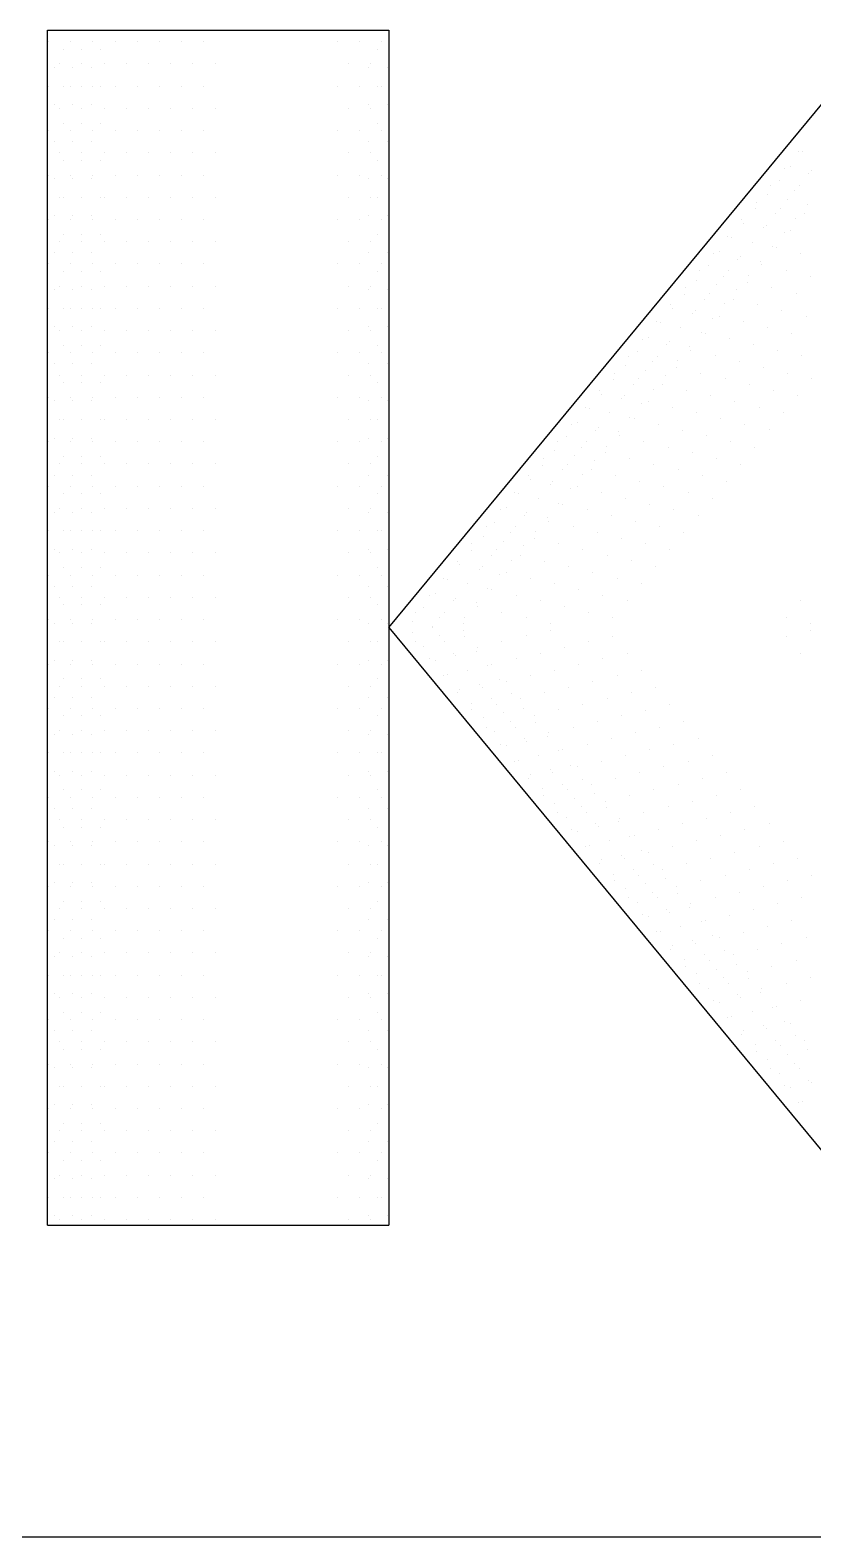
# Model space of a CAD drawing. Header units: inches. Extents: x -2548 to -2391, y 2200 to 2352.
# Drawn here: x -2518.0229 to -2517.9726, y 2306.2598 to 2306.3564 of the extents above; entities that cross this region are included whole.
import ezdxf
from ezdxf.enums import TextEntityAlignment as Align

# ---------------------------------------------------------------- set-up
doc = ezdxf.new("R2010")
doc.units = ezdxf.units.IN
doc.header["$MEASUREMENT"] = 0
doc.layers.add('VPORTS', color=7, linetype='Continuous')
doc.styles.add('ROMANTIC', font='rom_____.pfb')
doc.styles.add('Rs75', font='romans.shx', dxfattribs={"width": 0.75})
doc.styles.add('SUPERFRENCH', font='suf_____.pfb')

# ---------------------------------------------------------------- blocks, each defined once
blk = doc.blocks.new('*X144')
at = {"color": 0}
for p, q in [((296.015625, 67.03125), (296.015625, 67.03125)), ((296.171875, 67.03125), (296.171875, 67.03125)), ((296.328125, 67.03125), (296.328125, 67.03125)), ((298.671875, 67.03125), (298.671875, 67.03125)), ((298.828125, 67.03125), (298.828125, 67.03125)), ((296.09375, 66.875), (296.09375, 66.875)), ((296.25, 66.875), (296.25, 66.875)), ((296.40625, 66.875), (296.40625, 66.875)), ((298.75, 66.875), (298.75, 66.875)), ((296.015625, 66.71875), (296.015625, 66.71875)), ((296.171875, 66.71875), (296.171875, 66.71875)), ((296.328125, 66.71875), (296.328125, 66.71875)), ((298.671875, 66.71875), (298.671875, 66.71875)), ((298.828125, 66.71875), (298.828125, 66.71875)), ((296.09375, 66.5625), (296.09375, 66.5625)), ((296.25, 66.5625), (296.25, 66.5625)), ((296.40625, 66.5625), (296.40625, 66.5625)), ((298.75, 66.5625), (298.75, 66.5625)), ((296.015625, 66.40625), (296.015625, 66.40625)), ((296.171875, 66.40625), (296.171875, 66.40625)), ((296.328125, 66.40625), (296.328125, 66.40625)), ((298.671875, 66.40625), (298.671875, 66.40625)), ((298.828125, 66.40625), (298.828125, 66.40625)), ((296.09375, 66.25), (296.09375, 66.25)), ((296.25, 66.25), (296.25, 66.25)), ((296.40625, 66.25), (296.40625, 66.25)), ((298.75, 66.25), (298.75, 66.25)), ((296.015625, 66.09375), (296.015625, 66.09375)), ((296.171875, 66.09375), (296.171875, 66.09375)), ((296.328125, 66.09375), (296.328125, 66.09375)), ((298.671875, 66.09375), (298.671875, 66.09375)), ((298.828125, 66.09375), (298.828125, 66.09375)), ((296.09375, 65.9375), (296.09375, 65.9375)), ((296.25, 65.9375), (296.25, 65.9375)), ((296.40625, 65.9375), (296.40625, 65.9375)), ((298.75, 65.9375), (298.75, 65.9375)), ((296.015625, 65.78125), (296.015625, 65.78125)), ((296.171875, 65.78125), (296.171875, 65.78125)), ((296.328125, 65.78125), (296.328125, 65.78125)), ((298.671875, 65.78125), (298.671875, 65.78125)), ((298.828125, 65.78125), (298.828125, 65.78125)), ((296.09375, 65.625), (296.09375, 65.625)), ((296.25, 65.625), (296.25, 65.625)), ((296.40625, 65.625), (296.40625, 65.625)), ((298.75, 65.625), (298.75, 65.625)), ((296.015625, 65.46875), (296.015625, 65.46875)), ((296.171875, 65.46875), (296.171875, 65.46875)), ((296.328125, 65.46875), (296.328125, 65.46875)), ((298.671875, 65.46875), (298.671875, 65.46875)), ((298.828125, 65.46875), (298.828125, 65.46875)), ((296.09375, 65.3125), (296.09375, 65.3125)), ((296.25, 65.3125), (296.25, 65.3125)), ((296.40625, 65.3125), (296.40625, 65.3125)), ((298.75, 65.3125), (298.75, 65.3125)), ((296.015625, 65.15625), (296.015625, 65.15625)), ((296.171875, 65.15625), (296.171875, 65.15625)), ((296.328125, 65.15625), (296.328125, 65.15625)), ((298.671875, 65.15625), (298.671875, 65.15625)), ((298.828125, 65.15625), (298.828125, 65.15625)), ((296.09375, 65), (296.09375, 65)), ((296.25, 65), (296.25, 65)), ((296.40625, 65), (296.40625, 65)), ((298.75, 65), (298.75, 65)), ((296.015625, 64.84375), (296.015625, 64.84375)), ((296.171875, 64.84375), (296.171875, 64.84375)), ((296.328125, 64.84375), (296.328125, 64.84375)), ((298.671875, 64.84375), (298.671875, 64.84375)), ((298.828125, 64.84375), (298.828125, 64.84375)), ((296.09375, 64.6875), (296.09375, 64.6875)), ((296.25, 64.6875), (296.25, 64.6875)), ((296.40625, 64.6875), (296.40625, 64.6875)), ((298.75, 64.6875), (298.75, 64.6875)), ((296.015625, 64.53125), (296.015625, 64.53125)), ((296.171875, 64.53125), (296.171875, 64.53125)), ((296.328125, 64.53125), (296.328125, 64.53125)), ((298.671875, 64.53125), (298.671875, 64.53125)), ((298.828125, 64.53125), (298.828125, 64.53125)), ((296.09375, 64.375), (296.09375, 64.375)), ((296.25, 64.375), (296.25, 64.375)), ((296.40625, 64.375), (296.40625, 64.375)), ((298.75, 64.375), (298.75, 64.375)), ((296.015625, 64.21875), (296.015625, 64.21875)), ((296.171875, 64.21875), (296.171875, 64.21875)), ((296.328125, 64.21875), (296.328125, 64.21875)), ((298.671875, 64.21875), (298.671875, 64.21875)), ((298.828125, 64.21875), (298.828125, 64.21875)), ((296.09375, 64.0625), (296.09375, 64.0625)), ((296.25, 64.0625), (296.25, 64.0625)), ((296.40625, 64.0625), (296.40625, 64.0625)), ((298.75, 64.0625), (298.75, 64.0625)), ((296.015625, 63.90625), (296.015625, 63.90625)), ((296.171875, 63.90625), (296.171875, 63.90625)), ((296.328125, 63.90625), (296.328125, 63.90625)), ((298.671875, 63.90625), (298.671875, 63.90625)), ((298.828125, 63.90625), (298.828125, 63.90625)), ((296.09375, 63.75), (296.09375, 63.75)), ((296.25, 63.75), (296.25, 63.75)), ((296.40625, 63.75), (296.40625, 63.75)), ((298.75, 63.75), (298.75, 63.75)), ((296.015625, 63.59375), (296.015625, 63.59375)), ((296.171875, 63.59375), (296.171875, 63.59375)), ((296.328125, 63.59375), (296.328125, 63.59375)), ((298.671875, 63.59375), (298.671875, 63.59375)), ((298.828125, 63.59375), (298.828125, 63.59375)), ((296.09375, 63.4375), (296.09375, 63.4375)), ((296.25, 63.4375), (296.25, 63.4375)), ((296.40625, 63.4375), (296.40625, 63.4375)), ((298.75, 63.4375), (298.75, 63.4375)), ((296.015625, 63.28125), (296.015625, 63.28125)), ((296.171875, 63.28125), (296.171875, 63.28125)), ((296.328125, 63.28125), (296.328125, 63.28125)), ((298.671875, 63.28125), (298.671875, 63.28125)), ((298.828125, 63.28125), (298.828125, 63.28125)), ((296.09375, 63.125), (296.09375, 63.125)), ((296.25, 63.125), (296.25, 63.125)), ((296.40625, 63.125), (296.40625, 63.125)), ((298.75, 63.125), (298.75, 63.125)), ((296.015625, 62.96875), (296.015625, 62.96875)), ((296.171875, 62.96875), (296.171875, 62.96875)), ((296.328125, 62.96875), (296.328125, 62.96875)), ((298.671875, 62.96875), (298.671875, 62.96875)), ((298.828125, 62.96875), (298.828125, 62.96875)), ((296.09375, 62.8125), (296.09375, 62.8125)), ((296.25, 62.8125), (296.25, 62.8125)), ((296.40625, 62.8125), (296.40625, 62.8125)), ((298.75, 62.8125), (298.75, 62.8125)), ((296.015625, 62.65625), (296.015625, 62.65625)), ((296.171875, 62.65625), (296.171875, 62.65625)), ((296.328125, 62.65625), (296.328125, 62.65625)), ((298.671875, 62.65625), (298.671875, 62.65625)), ((298.828125, 62.65625), (298.828125, 62.65625)), ((296.09375, 62.5), (296.09375, 62.5)), ((296.25, 62.5), (296.25, 62.5)), ((296.40625, 62.5), (296.40625, 62.5)), ((298.75, 62.5), (298.75, 62.5)), ((296.015625, 62.34375), (296.015625, 62.34375)), ((296.171875, 62.34375), (296.171875, 62.34375)), ((296.328125, 62.34375), (296.328125, 62.34375)), ((298.671875, 62.34375), (298.671875, 62.34375)), ((298.828125, 62.34375), (298.828125, 62.34375)), ((296.09375, 62.1875), (296.09375, 62.1875)), ((296.25, 62.1875), (296.25, 62.1875)), ((296.40625, 62.1875), (296.40625, 62.1875)), ((298.75, 62.1875), (298.75, 62.1875)), ((296.015625, 62.03125), (296.015625, 62.03125)), ((296.171875, 62.03125), (296.171875, 62.03125)), ((296.328125, 62.03125), (296.328125, 62.03125)), ((298.671875, 62.03125), (298.671875, 62.03125)), ((298.828125, 62.03125), (298.828125, 62.03125)), ((296.09375, 61.875), (296.09375, 61.875)), ((296.25, 61.875), (296.25, 61.875)), ((296.40625, 61.875), (296.40625, 61.875)), ((298.75, 61.875), (298.75, 61.875)), ((296.015625, 61.71875), (296.015625, 61.71875)), ((296.171875, 61.71875), (296.171875, 61.71875)), ((296.328125, 61.71875), (296.328125, 61.71875)), ((298.671875, 61.71875), (298.671875, 61.71875)), ((298.828125, 61.71875), (298.828125, 61.71875)), ((296.09375, 61.5625), (296.09375, 61.5625)), ((296.25, 61.5625), (296.25, 61.5625)), ((296.40625, 61.5625), (296.40625, 61.5625)), ((298.75, 61.5625), (298.75, 61.5625)), ((296.015625, 61.40625), (296.015625, 61.40625)), ((296.171875, 61.40625), (296.171875, 61.40625)), ((296.328125, 61.40625), (296.328125, 61.40625)), ((298.671875, 61.40625), (298.671875, 61.40625)), ((298.828125, 61.40625), (298.828125, 61.40625)), ((296.09375, 61.25), (296.09375, 61.25)), ((296.25, 61.25), (296.25, 61.25)), ((296.40625, 61.25), (296.40625, 61.25)), ((298.75, 61.25), (298.75, 61.25)), ((296.015625, 61.09375), (296.015625, 61.09375)), ((296.171875, 61.09375), (296.171875, 61.09375)), ((296.328125, 61.09375), (296.328125, 61.09375)), ((298.671875, 61.09375), (298.671875, 61.09375)), ((298.828125, 61.09375), (298.828125, 61.09375)), ((296.09375, 60.9375), (296.09375, 60.9375)), ((296.25, 60.9375), (296.25, 60.9375)), ((296.40625, 60.9375), (296.40625, 60.9375)), ((298.75, 60.9375), (298.75, 60.9375)), ((296.015625, 60.78125), (296.015625, 60.78125)), ((296.171875, 60.78125), (296.171875, 60.78125)), ((296.328125, 60.78125), (296.328125, 60.78125)), ((298.671875, 60.78125), (298.671875, 60.78125)), ((298.828125, 60.78125), (298.828125, 60.78125)), ((296.09375, 60.625), (296.09375, 60.625)), ((296.25, 60.625), (296.25, 60.625)), ((296.40625, 60.625), (296.40625, 60.625)), ((298.75, 60.625), (298.75, 60.625)), ((296.015625, 60.46875), (296.015625, 60.46875)), ((296.171875, 60.46875), (296.171875, 60.46875)), ((296.328125, 60.46875), (296.328125, 60.46875)), ((298.671875, 60.46875), (298.671875, 60.46875)), ((298.828125, 60.46875), (298.828125, 60.46875)), ((296.09375, 60.3125), (296.09375, 60.3125)), ((296.25, 60.3125), (296.25, 60.3125)), ((296.40625, 60.3125), (296.40625, 60.3125)), ((298.75, 60.3125), (298.75, 60.3125)), ((296.015625, 60.15625), (296.015625, 60.15625)), ((296.171875, 60.15625), (296.171875, 60.15625)), ((296.328125, 60.15625), (296.328125, 60.15625)), ((298.671875, 60.15625), (298.671875, 60.15625)), ((298.828125, 60.15625), (298.828125, 60.15625)), ((296.09375, 60), (296.09375, 60)), ((296.25, 60), (296.25, 60)), ((296.40625, 60), (296.40625, 60)), ((298.75, 60), (298.75, 60)), ((296.015625, 59.84375), (296.015625, 59.84375)), ((296.171875, 59.84375), (296.171875, 59.84375)), ((296.328125, 59.84375), (296.328125, 59.84375)), ((298.671875, 59.84375), (298.671875, 59.84375)), ((298.828125, 59.84375), (298.828125, 59.84375)), ((296.09375, 59.6875), (296.09375, 59.6875)), ((296.25, 59.6875), (296.25, 59.6875)), ((296.40625, 59.6875), (296.40625, 59.6875)), ((298.75, 59.6875), (298.75, 59.6875)), ((296.015625, 59.53125), (296.015625, 59.53125)), ((296.171875, 59.53125), (296.171875, 59.53125)), ((296.328125, 59.53125), (296.328125, 59.53125)), ((298.671875, 59.53125), (298.671875, 59.53125)), ((298.828125, 59.53125), (298.828125, 59.53125)), ((296.09375, 59.375), (296.09375, 59.375)), ((296.25, 59.375), (296.25, 59.375)), ((296.40625, 59.375), (296.40625, 59.375)), ((298.75, 59.375), (298.75, 59.375)), ((296.015625, 59.21875), (296.015625, 59.21875)), ((296.171875, 59.21875), (296.171875, 59.21875)), ((296.328125, 59.21875), (296.328125, 59.21875)), ((298.671875, 59.21875), (298.671875, 59.21875)), ((298.828125, 59.21875), (298.828125, 59.21875)), ((296.09375, 59.0625), (296.09375, 59.0625)), ((296.25, 59.0625), (296.25, 59.0625)), ((296.40625, 59.0625), (296.40625, 59.0625)), ((298.75, 59.0625), (298.75, 59.0625)), ((296.015625, 58.90625), (296.015625, 58.90625)), ((296.171875, 58.90625), (296.171875, 58.90625)), ((296.328125, 58.90625), (296.328125, 58.90625)), ((298.671875, 58.90625), (298.671875, 58.90625)), ((298.828125, 58.90625), (298.828125, 58.90625)), ((296.09375, 58.75), (296.09375, 58.75)), ((296.25, 58.75), (296.25, 58.75)), ((296.40625, 58.75), (296.40625, 58.75)), ((298.75, 58.75), (298.75, 58.75)), ((296.015625, 58.59375), (296.015625, 58.59375)), ((296.171875, 58.59375), (296.171875, 58.59375)), ((296.328125, 58.59375), (296.328125, 58.59375)), ((298.671875, 58.59375), (298.671875, 58.59375)), ((298.828125, 58.59375), (298.828125, 58.59375)), ((296.09375, 58.4375), (296.09375, 58.4375)), ((296.25, 58.4375), (296.25, 58.4375)), ((296.40625, 58.4375), (296.40625, 58.4375)), ((298.75, 58.4375), (298.75, 58.4375)), ((296.015625, 58.28125), (296.015625, 58.28125)), ((296.171875, 58.28125), (296.171875, 58.28125)), ((296.328125, 58.28125), (296.328125, 58.28125)), ((298.671875, 58.28125), (298.671875, 58.28125)), ((298.828125, 58.28125), (298.828125, 58.28125)), ((296.09375, 58.125), (296.09375, 58.125)), ((296.25, 58.125), (296.25, 58.125)), ((296.40625, 58.125), (296.40625, 58.125)), ((298.75, 58.125), (298.75, 58.125)), ((296.015625, 57.96875), (296.015625, 57.96875)), ((296.171875, 57.96875), (296.171875, 57.96875)), ((296.328125, 57.96875), (296.328125, 57.96875)), ((298.671875, 57.96875), (298.671875, 57.96875)), ((298.828125, 57.96875), (298.828125, 57.96875)), ((296.09375, 57.8125), (296.09375, 57.8125)), ((296.25, 57.8125), (296.25, 57.8125)), ((296.40625, 57.8125), (296.40625, 57.8125)), ((298.75, 57.8125), (298.75, 57.8125)), ((296.015625, 57.65625), (296.015625, 57.65625)), ((296.171875, 57.65625), (296.171875, 57.65625)), ((296.328125, 57.65625), (296.328125, 57.65625)), ((298.671875, 57.65625), (298.671875, 57.65625)), ((298.828125, 57.65625), (298.828125, 57.65625)), ((296.09375, 57.5), (296.09375, 57.5)), ((296.25, 57.5), (296.25, 57.5)), ((296.40625, 57.5), (296.40625, 57.5)), ((298.75, 57.5), (298.75, 57.5)), ((296.015625, 57.34375), (296.015625, 57.34375)), ((296.171875, 57.34375), (296.171875, 57.34375)), ((296.328125, 57.34375), (296.328125, 57.34375)), ((298.671875, 57.34375), (298.671875, 57.34375)), ((298.828125, 57.34375), (298.828125, 57.34375)), ((296.09375, 57.1875), (296.09375, 57.1875)), ((296.25, 57.1875), (296.25, 57.1875)), ((296.40625, 57.1875), (296.40625, 57.1875)), ((298.75, 57.1875), (298.75, 57.1875)), ((296.015625, 57.03125), (296.015625, 57.03125)), ((296.171875, 57.03125), (296.171875, 57.03125)), ((296.328125, 57.03125), (296.328125, 57.03125)), ((298.671875, 57.03125), (298.671875, 57.03125)), ((298.828125, 57.03125), (298.828125, 57.03125))]:
    blk.add_line(p, q, dxfattribs=at)
blk = doc.blocks.new('*X143')
at = {"color": 0}
for p, q in [((295.96875, 66.9375), (295.96875, 66.9375)), ((296.15625, 66.9375), (296.15625, 66.9375)), ((296.34375, 66.9375), (296.34375, 66.9375)), ((296.53125, 66.9375), (296.53125, 66.9375)), ((296.71875, 66.9375), (296.71875, 66.9375)), ((296.90625, 66.9375), (296.90625, 66.9375)), ((297.09375, 66.9375), (297.09375, 66.9375)), ((297.28125, 66.9375), (297.28125, 66.9375)), ((298.40625, 66.9375), (298.40625, 66.9375)), ((298.59375, 66.9375), (298.59375, 66.9375)), ((298.78125, 66.9375), (298.78125, 66.9375)), ((296.0625, 66.75), (296.0625, 66.75)), ((296.25, 66.75), (296.25, 66.75)), ((296.4375, 66.75), (296.4375, 66.75)), ((296.625, 66.75), (296.625, 66.75)), ((296.8125, 66.75), (296.8125, 66.75)), ((297, 66.75), (297, 66.75)), ((297.1875, 66.75), (297.1875, 66.75)), ((297.375, 66.75), (297.375, 66.75)), ((298.5, 66.75), (298.5, 66.75)), ((298.6875, 66.75), (298.6875, 66.75)), ((295.96875, 66.5625), (295.96875, 66.5625)), ((296.15625, 66.5625), (296.15625, 66.5625)), ((296.34375, 66.5625), (296.34375, 66.5625)), ((296.53125, 66.5625), (296.53125, 66.5625)), ((296.71875, 66.5625), (296.71875, 66.5625)), ((296.90625, 66.5625), (296.90625, 66.5625)), ((297.09375, 66.5625), (297.09375, 66.5625)), ((297.28125, 66.5625), (297.28125, 66.5625)), ((298.40625, 66.5625), (298.40625, 66.5625)), ((298.59375, 66.5625), (298.59375, 66.5625)), ((298.78125, 66.5625), (298.78125, 66.5625)), ((296.0625, 66.375), (296.0625, 66.375)), ((296.25, 66.375), (296.25, 66.375)), ((296.4375, 66.375), (296.4375, 66.375)), ((296.625, 66.375), (296.625, 66.375)), ((296.8125, 66.375), (296.8125, 66.375)), ((297, 66.375), (297, 66.375)), ((297.1875, 66.375), (297.1875, 66.375)), ((297.375, 66.375), (297.375, 66.375)), ((298.5, 66.375), (298.5, 66.375)), ((298.6875, 66.375), (298.6875, 66.375)), ((295.96875, 66.1875), (295.96875, 66.1875)), ((296.15625, 66.1875), (296.15625, 66.1875)), ((296.34375, 66.1875), (296.34375, 66.1875)), ((296.53125, 66.1875), (296.53125, 66.1875)), ((296.71875, 66.1875), (296.71875, 66.1875)), ((296.90625, 66.1875), (296.90625, 66.1875)), ((297.09375, 66.1875), (297.09375, 66.1875)), ((297.28125, 66.1875), (297.28125, 66.1875)), ((298.40625, 66.1875), (298.40625, 66.1875)), ((298.59375, 66.1875), (298.59375, 66.1875)), ((298.78125, 66.1875), (298.78125, 66.1875)), ((296.0625, 66), (296.0625, 66)), ((296.25, 66), (296.25, 66)), ((296.4375, 66), (296.4375, 66)), ((296.625, 66), (296.625, 66)), ((296.8125, 66), (296.8125, 66)), ((297, 66), (297, 66)), ((297.1875, 66), (297.1875, 66)), ((297.375, 66), (297.375, 66)), ((298.5, 66), (298.5, 66)), ((298.6875, 66), (298.6875, 66)), ((295.96875, 65.8125), (295.96875, 65.8125)), ((296.15625, 65.8125), (296.15625, 65.8125)), ((296.34375, 65.8125), (296.34375, 65.8125)), ((296.53125, 65.8125), (296.53125, 65.8125)), ((296.71875, 65.8125), (296.71875, 65.8125)), ((296.90625, 65.8125), (296.90625, 65.8125)), ((297.09375, 65.8125), (297.09375, 65.8125)), ((297.28125, 65.8125), (297.28125, 65.8125)), ((298.40625, 65.8125), (298.40625, 65.8125)), ((298.59375, 65.8125), (298.59375, 65.8125)), ((298.78125, 65.8125), (298.78125, 65.8125)), ((296.0625, 65.625), (296.0625, 65.625)), ((296.25, 65.625), (296.25, 65.625)), ((296.4375, 65.625), (296.4375, 65.625)), ((296.625, 65.625), (296.625, 65.625)), ((296.8125, 65.625), (296.8125, 65.625)), ((297, 65.625), (297, 65.625)), ((297.1875, 65.625), (297.1875, 65.625)), ((297.375, 65.625), (297.375, 65.625)), ((298.5, 65.625), (298.5, 65.625)), ((298.6875, 65.625), (298.6875, 65.625)), ((295.96875, 65.4375), (295.96875, 65.4375)), ((296.15625, 65.4375), (296.15625, 65.4375)), ((296.34375, 65.4375), (296.34375, 65.4375)), ((296.53125, 65.4375), (296.53125, 65.4375)), ((296.71875, 65.4375), (296.71875, 65.4375)), ((296.90625, 65.4375), (296.90625, 65.4375)), ((297.09375, 65.4375), (297.09375, 65.4375)), ((297.28125, 65.4375), (297.28125, 65.4375)), ((298.40625, 65.4375), (298.40625, 65.4375)), ((298.59375, 65.4375), (298.59375, 65.4375)), ((298.78125, 65.4375), (298.78125, 65.4375)), ((296.0625, 65.25), (296.0625, 65.25)), ((296.25, 65.25), (296.25, 65.25)), ((296.4375, 65.25), (296.4375, 65.25)), ((296.625, 65.25), (296.625, 65.25)), ((296.8125, 65.25), (296.8125, 65.25)), ((297, 65.25), (297, 65.25)), ((297.1875, 65.25), (297.1875, 65.25)), ((297.375, 65.25), (297.375, 65.25)), ((298.5, 65.25), (298.5, 65.25)), ((298.6875, 65.25), (298.6875, 65.25)), ((295.96875, 65.0625), (295.96875, 65.0625)), ((296.15625, 65.0625), (296.15625, 65.0625)), ((296.34375, 65.0625), (296.34375, 65.0625)), ((296.53125, 65.0625), (296.53125, 65.0625)), ((296.71875, 65.0625), (296.71875, 65.0625)), ((296.90625, 65.0625), (296.90625, 65.0625)), ((297.09375, 65.0625), (297.09375, 65.0625)), ((297.28125, 65.0625), (297.28125, 65.0625)), ((298.40625, 65.0625), (298.40625, 65.0625)), ((298.59375, 65.0625), (298.59375, 65.0625)), ((298.78125, 65.0625), (298.78125, 65.0625)), ((296.0625, 64.875), (296.0625, 64.875)), ((296.25, 64.875), (296.25, 64.875)), ((296.4375, 64.875), (296.4375, 64.875)), ((296.625, 64.875), (296.625, 64.875)), ((296.8125, 64.875), (296.8125, 64.875)), ((297, 64.875), (297, 64.875)), ((297.1875, 64.875), (297.1875, 64.875)), ((297.375, 64.875), (297.375, 64.875)), ((298.5, 64.875), (298.5, 64.875)), ((298.6875, 64.875), (298.6875, 64.875)), ((295.96875, 64.6875), (295.96875, 64.6875)), ((296.15625, 64.6875), (296.15625, 64.6875)), ((296.34375, 64.6875), (296.34375, 64.6875)), ((296.53125, 64.6875), (296.53125, 64.6875)), ((296.71875, 64.6875), (296.71875, 64.6875)), ((296.90625, 64.6875), (296.90625, 64.6875)), ((297.09375, 64.6875), (297.09375, 64.6875)), ((297.28125, 64.6875), (297.28125, 64.6875)), ((298.40625, 64.6875), (298.40625, 64.6875)), ((298.59375, 64.6875), (298.59375, 64.6875)), ((298.78125, 64.6875), (298.78125, 64.6875)), ((296.0625, 64.5), (296.0625, 64.5)), ((296.25, 64.5), (296.25, 64.5)), ((296.4375, 64.5), (296.4375, 64.5)), ((296.625, 64.5), (296.625, 64.5)), ((296.8125, 64.5), (296.8125, 64.5)), ((297, 64.5), (297, 64.5)), ((297.1875, 64.5), (297.1875, 64.5)), ((297.375, 64.5), (297.375, 64.5)), ((298.5, 64.5), (298.5, 64.5)), ((298.6875, 64.5), (298.6875, 64.5)), ((295.96875, 64.3125), (295.96875, 64.3125)), ((296.15625, 64.3125), (296.15625, 64.3125)), ((296.34375, 64.3125), (296.34375, 64.3125)), ((296.53125, 64.3125), (296.53125, 64.3125)), ((296.71875, 64.3125), (296.71875, 64.3125)), ((296.90625, 64.3125), (296.90625, 64.3125)), ((297.09375, 64.3125), (297.09375, 64.3125)), ((297.28125, 64.3125), (297.28125, 64.3125)), ((298.40625, 64.3125), (298.40625, 64.3125)), ((298.59375, 64.3125), (298.59375, 64.3125)), ((298.78125, 64.3125), (298.78125, 64.3125)), ((296.0625, 64.125), (296.0625, 64.125)), ((296.25, 64.125), (296.25, 64.125)), ((296.4375, 64.125), (296.4375, 64.125)), ((296.625, 64.125), (296.625, 64.125)), ((296.8125, 64.125), (296.8125, 64.125)), ((297, 64.125), (297, 64.125)), ((297.1875, 64.125), (297.1875, 64.125)), ((297.375, 64.125), (297.375, 64.125)), ((298.5, 64.125), (298.5, 64.125)), ((298.6875, 64.125), (298.6875, 64.125)), ((295.96875, 63.9375), (295.96875, 63.9375)), ((296.15625, 63.9375), (296.15625, 63.9375)), ((296.34375, 63.9375), (296.34375, 63.9375)), ((296.53125, 63.9375), (296.53125, 63.9375)), ((296.71875, 63.9375), (296.71875, 63.9375)), ((296.90625, 63.9375), (296.90625, 63.9375)), ((297.09375, 63.9375), (297.09375, 63.9375)), ((297.28125, 63.9375), (297.28125, 63.9375)), ((298.40625, 63.9375), (298.40625, 63.9375)), ((298.59375, 63.9375), (298.59375, 63.9375)), ((298.78125, 63.9375), (298.78125, 63.9375)), ((296.0625, 63.75), (296.0625, 63.75)), ((296.25, 63.75), (296.25, 63.75)), ((296.4375, 63.75), (296.4375, 63.75)), ((296.625, 63.75), (296.625, 63.75)), ((296.8125, 63.75), (296.8125, 63.75)), ((297, 63.75), (297, 63.75)), ((297.1875, 63.75), (297.1875, 63.75)), ((297.375, 63.75), (297.375, 63.75)), ((298.5, 63.75), (298.5, 63.75)), ((298.6875, 63.75), (298.6875, 63.75)), ((295.96875, 63.5625), (295.96875, 63.5625)), ((296.15625, 63.5625), (296.15625, 63.5625)), ((296.34375, 63.5625), (296.34375, 63.5625)), ((296.53125, 63.5625), (296.53125, 63.5625)), ((296.71875, 63.5625), (296.71875, 63.5625)), ((296.90625, 63.5625), (296.90625, 63.5625)), ((297.09375, 63.5625), (297.09375, 63.5625)), ((297.28125, 63.5625), (297.28125, 63.5625)), ((298.40625, 63.5625), (298.40625, 63.5625)), ((298.59375, 63.5625), (298.59375, 63.5625)), ((298.78125, 63.5625), (298.78125, 63.5625)), ((296.0625, 63.375), (296.0625, 63.375)), ((296.25, 63.375), (296.25, 63.375)), ((296.4375, 63.375), (296.4375, 63.375)), ((296.625, 63.375), (296.625, 63.375)), ((296.8125, 63.375), (296.8125, 63.375)), ((297, 63.375), (297, 63.375)), ((297.1875, 63.375), (297.1875, 63.375)), ((297.375, 63.375), (297.375, 63.375)), ((298.5, 63.375), (298.5, 63.375)), ((298.6875, 63.375), (298.6875, 63.375)), ((295.96875, 63.1875), (295.96875, 63.1875)), ((296.15625, 63.1875), (296.15625, 63.1875)), ((296.34375, 63.1875), (296.34375, 63.1875)), ((296.53125, 63.1875), (296.53125, 63.1875)), ((296.71875, 63.1875), (296.71875, 63.1875)), ((296.90625, 63.1875), (296.90625, 63.1875)), ((297.09375, 63.1875), (297.09375, 63.1875)), ((297.28125, 63.1875), (297.28125, 63.1875)), ((298.40625, 63.1875), (298.40625, 63.1875)), ((298.59375, 63.1875), (298.59375, 63.1875)), ((298.78125, 63.1875), (298.78125, 63.1875)), ((296.0625, 63), (296.0625, 63)), ((296.25, 63), (296.25, 63)), ((296.4375, 63), (296.4375, 63)), ((296.625, 63), (296.625, 63)), ((296.8125, 63), (296.8125, 63)), ((297, 63), (297, 63)), ((297.1875, 63), (297.1875, 63)), ((297.375, 63), (297.375, 63)), ((298.5, 63), (298.5, 63)), ((298.6875, 63), (298.6875, 63)), ((295.96875, 62.8125), (295.96875, 62.8125)), ((296.15625, 62.8125), (296.15625, 62.8125)), ((296.34375, 62.8125), (296.34375, 62.8125)), ((296.53125, 62.8125), (296.53125, 62.8125)), ((296.71875, 62.8125), (296.71875, 62.8125)), ((296.90625, 62.8125), (296.90625, 62.8125)), ((297.09375, 62.8125), (297.09375, 62.8125)), ((297.28125, 62.8125), (297.28125, 62.8125)), ((298.40625, 62.8125), (298.40625, 62.8125)), ((298.59375, 62.8125), (298.59375, 62.8125)), ((298.78125, 62.8125), (298.78125, 62.8125)), ((296.0625, 62.625), (296.0625, 62.625)), ((296.25, 62.625), (296.25, 62.625)), ((296.4375, 62.625), (296.4375, 62.625)), ((296.625, 62.625), (296.625, 62.625)), ((296.8125, 62.625), (296.8125, 62.625)), ((297, 62.625), (297, 62.625)), ((297.1875, 62.625), (297.1875, 62.625)), ((297.375, 62.625), (297.375, 62.625)), ((298.5, 62.625), (298.5, 62.625)), ((298.6875, 62.625), (298.6875, 62.625)), ((295.96875, 62.4375), (295.96875, 62.4375)), ((296.15625, 62.4375), (296.15625, 62.4375)), ((296.34375, 62.4375), (296.34375, 62.4375)), ((296.53125, 62.4375), (296.53125, 62.4375)), ((296.71875, 62.4375), (296.71875, 62.4375)), ((296.90625, 62.4375), (296.90625, 62.4375)), ((297.09375, 62.4375), (297.09375, 62.4375)), ((297.28125, 62.4375), (297.28125, 62.4375)), ((298.40625, 62.4375), (298.40625, 62.4375)), ((298.59375, 62.4375), (298.59375, 62.4375)), ((298.78125, 62.4375), (298.78125, 62.4375)), ((296.0625, 62.25), (296.0625, 62.25)), ((296.25, 62.25), (296.25, 62.25)), ((296.4375, 62.25), (296.4375, 62.25)), ((296.625, 62.25), (296.625, 62.25)), ((296.8125, 62.25), (296.8125, 62.25)), ((297, 62.25), (297, 62.25)), ((297.1875, 62.25), (297.1875, 62.25)), ((297.375, 62.25), (297.375, 62.25)), ((298.5, 62.25), (298.5, 62.25)), ((298.6875, 62.25), (298.6875, 62.25)), ((295.96875, 62.0625), (295.96875, 62.0625)), ((296.15625, 62.0625), (296.15625, 62.0625)), ((296.34375, 62.0625), (296.34375, 62.0625)), ((296.53125, 62.0625), (296.53125, 62.0625)), ((296.71875, 62.0625), (296.71875, 62.0625)), ((296.90625, 62.0625), (296.90625, 62.0625)), ((297.09375, 62.0625), (297.09375, 62.0625)), ((297.28125, 62.0625), (297.28125, 62.0625)), ((298.40625, 62.0625), (298.40625, 62.0625)), ((298.59375, 62.0625), (298.59375, 62.0625)), ((298.78125, 62.0625), (298.78125, 62.0625)), ((296.0625, 61.875), (296.0625, 61.875)), ((296.25, 61.875), (296.25, 61.875)), ((296.4375, 61.875), (296.4375, 61.875)), ((296.625, 61.875), (296.625, 61.875)), ((296.8125, 61.875), (296.8125, 61.875)), ((297, 61.875), (297, 61.875)), ((297.1875, 61.875), (297.1875, 61.875)), ((297.375, 61.875), (297.375, 61.875)), ((298.5, 61.875), (298.5, 61.875)), ((298.6875, 61.875), (298.6875, 61.875)), ((295.96875, 61.6875), (295.96875, 61.6875)), ((296.15625, 61.6875), (296.15625, 61.6875)), ((296.34375, 61.6875), (296.34375, 61.6875)), ((296.53125, 61.6875), (296.53125, 61.6875)), ((296.71875, 61.6875), (296.71875, 61.6875)), ((296.90625, 61.6875), (296.90625, 61.6875)), ((297.09375, 61.6875), (297.09375, 61.6875)), ((297.28125, 61.6875), (297.28125, 61.6875)), ((298.40625, 61.6875), (298.40625, 61.6875)), ((298.59375, 61.6875), (298.59375, 61.6875)), ((298.78125, 61.6875), (298.78125, 61.6875)), ((296.0625, 61.5), (296.0625, 61.5)), ((296.25, 61.5), (296.25, 61.5)), ((296.4375, 61.5), (296.4375, 61.5)), ((296.625, 61.5), (296.625, 61.5)), ((296.8125, 61.5), (296.8125, 61.5)), ((297, 61.5), (297, 61.5)), ((297.1875, 61.5), (297.1875, 61.5)), ((297.375, 61.5), (297.375, 61.5)), ((298.5, 61.5), (298.5, 61.5)), ((298.6875, 61.5), (298.6875, 61.5)), ((295.96875, 61.3125), (295.96875, 61.3125)), ((296.15625, 61.3125), (296.15625, 61.3125)), ((296.34375, 61.3125), (296.34375, 61.3125)), ((296.53125, 61.3125), (296.53125, 61.3125)), ((296.71875, 61.3125), (296.71875, 61.3125)), ((296.90625, 61.3125), (296.90625, 61.3125)), ((297.09375, 61.3125), (297.09375, 61.3125)), ((297.28125, 61.3125), (297.28125, 61.3125)), ((298.40625, 61.3125), (298.40625, 61.3125)), ((298.59375, 61.3125), (298.59375, 61.3125)), ((298.78125, 61.3125), (298.78125, 61.3125)), ((296.0625, 61.125), (296.0625, 61.125)), ((296.25, 61.125), (296.25, 61.125)), ((296.4375, 61.125), (296.4375, 61.125)), ((296.625, 61.125), (296.625, 61.125)), ((296.8125, 61.125), (296.8125, 61.125)), ((297, 61.125), (297, 61.125)), ((297.1875, 61.125), (297.1875, 61.125)), ((297.375, 61.125), (297.375, 61.125)), ((298.5, 61.125), (298.5, 61.125)), ((298.6875, 61.125), (298.6875, 61.125)), ((295.96875, 60.9375), (295.96875, 60.9375)), ((296.15625, 60.9375), (296.15625, 60.9375)), ((296.34375, 60.9375), (296.34375, 60.9375)), ((296.53125, 60.9375), (296.53125, 60.9375)), ((296.71875, 60.9375), (296.71875, 60.9375)), ((296.90625, 60.9375), (296.90625, 60.9375)), ((297.09375, 60.9375), (297.09375, 60.9375)), ((297.28125, 60.9375), (297.28125, 60.9375)), ((298.40625, 60.9375), (298.40625, 60.9375)), ((298.59375, 60.9375), (298.59375, 60.9375)), ((298.78125, 60.9375), (298.78125, 60.9375)), ((296.0625, 60.75), (296.0625, 60.75)), ((296.25, 60.75), (296.25, 60.75)), ((296.4375, 60.75), (296.4375, 60.75)), ((296.625, 60.75), (296.625, 60.75)), ((296.8125, 60.75), (296.8125, 60.75)), ((297, 60.75), (297, 60.75)), ((297.1875, 60.75), (297.1875, 60.75)), ((297.375, 60.75), (297.375, 60.75)), ((298.5, 60.75), (298.5, 60.75)), ((298.6875, 60.75), (298.6875, 60.75)), ((295.96875, 60.5625), (295.96875, 60.5625)), ((296.15625, 60.5625), (296.15625, 60.5625)), ((296.34375, 60.5625), (296.34375, 60.5625)), ((296.53125, 60.5625), (296.53125, 60.5625)), ((296.71875, 60.5625), (296.71875, 60.5625)), ((296.90625, 60.5625), (296.90625, 60.5625)), ((297.09375, 60.5625), (297.09375, 60.5625)), ((297.28125, 60.5625), (297.28125, 60.5625)), ((298.40625, 60.5625), (298.40625, 60.5625)), ((298.59375, 60.5625), (298.59375, 60.5625)), ((298.78125, 60.5625), (298.78125, 60.5625)), ((296.0625, 60.375), (296.0625, 60.375)), ((296.25, 60.375), (296.25, 60.375)), ((296.4375, 60.375), (296.4375, 60.375)), ((296.625, 60.375), (296.625, 60.375)), ((296.8125, 60.375), (296.8125, 60.375)), ((297, 60.375), (297, 60.375)), ((297.1875, 60.375), (297.1875, 60.375)), ((297.375, 60.375), (297.375, 60.375)), ((298.5, 60.375), (298.5, 60.375)), ((298.6875, 60.375), (298.6875, 60.375)), ((295.96875, 60.1875), (295.96875, 60.1875)), ((296.15625, 60.1875), (296.15625, 60.1875)), ((296.34375, 60.1875), (296.34375, 60.1875)), ((296.53125, 60.1875), (296.53125, 60.1875)), ((296.71875, 60.1875), (296.71875, 60.1875)), ((296.90625, 60.1875), (296.90625, 60.1875)), ((297.09375, 60.1875), (297.09375, 60.1875)), ((297.28125, 60.1875), (297.28125, 60.1875)), ((298.40625, 60.1875), (298.40625, 60.1875)), ((298.59375, 60.1875), (298.59375, 60.1875)), ((298.78125, 60.1875), (298.78125, 60.1875)), ((296.0625, 60), (296.0625, 60)), ((296.25, 60), (296.25, 60)), ((296.4375, 60), (296.4375, 60)), ((296.625, 60), (296.625, 60)), ((296.8125, 60), (296.8125, 60)), ((297, 60), (297, 60)), ((297.1875, 60), (297.1875, 60)), ((297.375, 60), (297.375, 60)), ((298.5, 60), (298.5, 60)), ((298.6875, 60), (298.6875, 60)), ((295.96875, 59.8125), (295.96875, 59.8125)), ((296.15625, 59.8125), (296.15625, 59.8125)), ((296.34375, 59.8125), (296.34375, 59.8125)), ((296.53125, 59.8125), (296.53125, 59.8125)), ((296.71875, 59.8125), (296.71875, 59.8125)), ((296.90625, 59.8125), (296.90625, 59.8125)), ((297.09375, 59.8125), (297.09375, 59.8125)), ((297.28125, 59.8125), (297.28125, 59.8125)), ((298.40625, 59.8125), (298.40625, 59.8125)), ((298.59375, 59.8125), (298.59375, 59.8125)), ((298.78125, 59.8125), (298.78125, 59.8125)), ((296.0625, 59.625), (296.0625, 59.625)), ((296.25, 59.625), (296.25, 59.625)), ((296.4375, 59.625), (296.4375, 59.625)), ((296.625, 59.625), (296.625, 59.625)), ((296.8125, 59.625), (296.8125, 59.625)), ((297, 59.625), (297, 59.625)), ((297.1875, 59.625), (297.1875, 59.625)), ((297.375, 59.625), (297.375, 59.625)), ((298.5, 59.625), (298.5, 59.625)), ((298.6875, 59.625), (298.6875, 59.625)), ((295.96875, 59.4375), (295.96875, 59.4375)), ((296.15625, 59.4375), (296.15625, 59.4375)), ((296.34375, 59.4375), (296.34375, 59.4375)), ((296.53125, 59.4375), (296.53125, 59.4375)), ((296.71875, 59.4375), (296.71875, 59.4375)), ((296.90625, 59.4375), (296.90625, 59.4375)), ((297.09375, 59.4375), (297.09375, 59.4375)), ((297.28125, 59.4375), (297.28125, 59.4375)), ((298.40625, 59.4375), (298.40625, 59.4375)), ((298.59375, 59.4375), (298.59375, 59.4375)), ((298.78125, 59.4375), (298.78125, 59.4375)), ((296.0625, 59.25), (296.0625, 59.25)), ((296.25, 59.25), (296.25, 59.25)), ((296.4375, 59.25), (296.4375, 59.25)), ((296.625, 59.25), (296.625, 59.25)), ((296.8125, 59.25), (296.8125, 59.25)), ((297, 59.25), (297, 59.25)), ((297.1875, 59.25), (297.1875, 59.25)), ((297.375, 59.25), (297.375, 59.25)), ((298.5, 59.25), (298.5, 59.25)), ((298.6875, 59.25), (298.6875, 59.25)), ((295.96875, 59.0625), (295.96875, 59.0625)), ((296.15625, 59.0625), (296.15625, 59.0625)), ((296.34375, 59.0625), (296.34375, 59.0625)), ((296.53125, 59.0625), (296.53125, 59.0625)), ((296.71875, 59.0625), (296.71875, 59.0625)), ((296.90625, 59.0625), (296.90625, 59.0625)), ((297.09375, 59.0625), (297.09375, 59.0625)), ((297.28125, 59.0625), (297.28125, 59.0625)), ((298.40625, 59.0625), (298.40625, 59.0625)), ((298.59375, 59.0625), (298.59375, 59.0625)), ((298.78125, 59.0625), (298.78125, 59.0625)), ((296.0625, 58.875), (296.0625, 58.875)), ((296.25, 58.875), (296.25, 58.875)), ((296.4375, 58.875), (296.4375, 58.875)), ((296.625, 58.875), (296.625, 58.875)), ((296.8125, 58.875), (296.8125, 58.875)), ((297, 58.875), (297, 58.875)), ((297.1875, 58.875), (297.1875, 58.875)), ((297.375, 58.875), (297.375, 58.875)), ((298.5, 58.875), (298.5, 58.875)), ((298.6875, 58.875), (298.6875, 58.875)), ((295.96875, 58.6875), (295.96875, 58.6875)), ((296.15625, 58.6875), (296.15625, 58.6875)), ((296.34375, 58.6875), (296.34375, 58.6875)), ((296.53125, 58.6875), (296.53125, 58.6875)), ((296.71875, 58.6875), (296.71875, 58.6875)), ((296.90625, 58.6875), (296.90625, 58.6875)), ((297.09375, 58.6875), (297.09375, 58.6875)), ((297.28125, 58.6875), (297.28125, 58.6875)), ((298.40625, 58.6875), (298.40625, 58.6875)), ((298.59375, 58.6875), (298.59375, 58.6875)), ((298.78125, 58.6875), (298.78125, 58.6875)), ((296.0625, 58.5), (296.0625, 58.5)), ((296.25, 58.5), (296.25, 58.5)), ((296.4375, 58.5), (296.4375, 58.5)), ((296.625, 58.5), (296.625, 58.5)), ((296.8125, 58.5), (296.8125, 58.5)), ((297, 58.5), (297, 58.5)), ((297.1875, 58.5), (297.1875, 58.5)), ((297.375, 58.5), (297.375, 58.5)), ((298.5, 58.5), (298.5, 58.5)), ((298.6875, 58.5), (298.6875, 58.5)), ((295.96875, 58.3125), (295.96875, 58.3125)), ((296.15625, 58.3125), (296.15625, 58.3125)), ((296.34375, 58.3125), (296.34375, 58.3125)), ((296.53125, 58.3125), (296.53125, 58.3125)), ((296.71875, 58.3125), (296.71875, 58.3125)), ((296.90625, 58.3125), (296.90625, 58.3125)), ((297.09375, 58.3125), (297.09375, 58.3125)), ((297.28125, 58.3125), (297.28125, 58.3125)), ((298.40625, 58.3125), (298.40625, 58.3125)), ((298.59375, 58.3125), (298.59375, 58.3125)), ((298.78125, 58.3125), (298.78125, 58.3125)), ((296.0625, 58.125), (296.0625, 58.125)), ((296.25, 58.125), (296.25, 58.125)), ((296.4375, 58.125), (296.4375, 58.125)), ((296.625, 58.125), (296.625, 58.125)), ((296.8125, 58.125), (296.8125, 58.125)), ((297, 58.125), (297, 58.125)), ((297.1875, 58.125), (297.1875, 58.125)), ((297.375, 58.125), (297.375, 58.125)), ((298.5, 58.125), (298.5, 58.125)), ((298.6875, 58.125), (298.6875, 58.125)), ((295.96875, 57.9375), (295.96875, 57.9375)), ((296.15625, 57.9375), (296.15625, 57.9375)), ((296.34375, 57.9375), (296.34375, 57.9375)), ((296.53125, 57.9375), (296.53125, 57.9375)), ((296.71875, 57.9375), (296.71875, 57.9375)), ((296.90625, 57.9375), (296.90625, 57.9375)), ((297.09375, 57.9375), (297.09375, 57.9375)), ((297.28125, 57.9375), (297.28125, 57.9375)), ((298.40625, 57.9375), (298.40625, 57.9375)), ((298.59375, 57.9375), (298.59375, 57.9375)), ((298.78125, 57.9375), (298.78125, 57.9375)), ((296.0625, 57.75), (296.0625, 57.75)), ((296.25, 57.75), (296.25, 57.75)), ((296.4375, 57.75), (296.4375, 57.75)), ((296.625, 57.75), (296.625, 57.75)), ((296.8125, 57.75), (296.8125, 57.75)), ((297, 57.75), (297, 57.75)), ((297.1875, 57.75), (297.1875, 57.75)), ((297.375, 57.75), (297.375, 57.75)), ((298.5, 57.75), (298.5, 57.75)), ((298.6875, 57.75), (298.6875, 57.75)), ((295.96875, 57.5625), (295.96875, 57.5625)), ((296.15625, 57.5625), (296.15625, 57.5625)), ((296.34375, 57.5625), (296.34375, 57.5625)), ((296.53125, 57.5625), (296.53125, 57.5625)), ((296.71875, 57.5625), (296.71875, 57.5625)), ((296.90625, 57.5625), (296.90625, 57.5625)), ((297.09375, 57.5625), (297.09375, 57.5625)), ((297.28125, 57.5625), (297.28125, 57.5625)), ((298.40625, 57.5625), (298.40625, 57.5625)), ((298.59375, 57.5625), (298.59375, 57.5625)), ((298.78125, 57.5625), (298.78125, 57.5625)), ((296.0625, 57.375), (296.0625, 57.375)), ((296.25, 57.375), (296.25, 57.375)), ((296.4375, 57.375), (296.4375, 57.375)), ((296.625, 57.375), (296.625, 57.375)), ((296.8125, 57.375), (296.8125, 57.375)), ((297, 57.375), (297, 57.375)), ((297.1875, 57.375), (297.1875, 57.375)), ((297.375, 57.375), (297.375, 57.375)), ((298.5, 57.375), (298.5, 57.375)), ((298.6875, 57.375), (298.6875, 57.375)), ((295.96875, 57.1875), (295.96875, 57.1875)), ((296.15625, 57.1875), (296.15625, 57.1875)), ((296.34375, 57.1875), (296.34375, 57.1875)), ((296.53125, 57.1875), (296.53125, 57.1875)), ((296.71875, 57.1875), (296.71875, 57.1875)), ((296.90625, 57.1875), (296.90625, 57.1875)), ((297.09375, 57.1875), (297.09375, 57.1875)), ((297.28125, 57.1875), (297.28125, 57.1875)), ((298.40625, 57.1875), (298.40625, 57.1875)), ((298.59375, 57.1875), (298.59375, 57.1875)), ((298.78125, 57.1875), (298.78125, 57.1875)), ((296.0625, 57), (296.0625, 57)), ((296.25, 57), (296.25, 57)), ((296.4375, 57), (296.4375, 57)), ((296.625, 57), (296.625, 57)), ((296.8125, 57), (296.8125, 57)), ((297, 57), (297, 57)), ((297.1875, 57), (297.1875, 57)), ((297.375, 57), (297.375, 57)), ((298.5, 57), (298.5, 57)), ((298.6875, 57), (298.6875, 57))]:
    blk.add_line(p, q, dxfattribs=at)
blk = doc.blocks.new('*X145')
at = {"color": 0}
for p, q in [((302.336, 66.007), (302.336, 66.007)), ((302.236, 65.887), (302.236, 65.887)), ((302.406, 65.847), (302.406, 65.847)), ((302.136, 65.766), (302.136, 65.766)), ((302.306, 65.727), (302.306, 65.727)), ((302.036, 65.646), (302.036, 65.646)), ((302.206, 65.606), (302.206, 65.606)), ((301.936, 65.526), (301.936, 65.526)), ((302.106, 65.486), (302.106, 65.486)), ((302.376, 65.567), (302.376, 65.567)), ((301.836, 65.406), (301.836, 65.406)), ((302.006, 65.366), (302.006, 65.366)), ((302.277, 65.446), (302.277, 65.446)), ((301.736, 65.286), (301.736, 65.286)), ((301.907, 65.246), (301.907, 65.246)), ((302.077, 65.206), (302.077, 65.206)), ((302.177, 65.326), (302.177, 65.326)), ((301.636, 65.166), (301.636, 65.166)), ((301.807, 65.126), (301.807, 65.126)), ((301.977, 65.086), (301.977, 65.086)), ((301.537, 65.046), (301.537, 65.046)), ((301.707, 65.006), (301.707, 65.006)), ((301.877, 64.966), (301.877, 64.966)), ((301.437, 64.926), (301.437, 64.926)), ((301.607, 64.886), (301.607, 64.886)), ((301.777, 64.846), (301.777, 64.846)), ((301.337, 64.806), (301.337, 64.806)), ((301.507, 64.766), (301.507, 64.766)), ((301.677, 64.726), (301.677, 64.726)), ((301.237, 64.686), (301.237, 64.686)), ((301.407, 64.646), (301.407, 64.646)), ((301.577, 64.606), (301.577, 64.606)), ((301.037, 64.445), (301.037, 64.445)), ((301.137, 64.566), (301.137, 64.566)), ((301.307, 64.526), (301.307, 64.526)), ((301.477, 64.486), (301.477, 64.486)), ((300.937, 64.325), (300.937, 64.325)), ((301.207, 64.406), (301.207, 64.406)), ((301.377, 64.366), (301.377, 64.366)), ((300.837, 64.205), (300.837, 64.205)), ((301.107, 64.285), (301.107, 64.285)), ((301.277, 64.246), (301.277, 64.246)), ((300.737, 64.085), (300.737, 64.085)), ((301.007, 64.165), (301.007, 64.165)), ((301.177, 64.125), (301.177, 64.125)), ((300.637, 63.965), (300.637, 63.965)), ((300.907, 64.045), (300.907, 64.045)), ((301.077, 64.005), (301.077, 64.005)), ((300.537, 63.845), (300.537, 63.845)), ((300.807, 63.925), (300.807, 63.925)), ((300.977, 63.885), (300.977, 63.885)), ((300.437, 63.725), (300.437, 63.725)), ((300.607, 63.685), (300.607, 63.685)), ((300.707, 63.805), (300.707, 63.805)), ((300.877, 63.765), (300.877, 63.765)), ((300.337, 63.605), (300.337, 63.605)), ((300.507, 63.565), (300.507, 63.565)), ((300.777, 63.645), (300.777, 63.645)), ((300.237, 63.485), (300.237, 63.485)), ((300.407, 63.445), (300.407, 63.445)), ((300.677, 63.525), (300.677, 63.525)), ((300.137, 63.365), (300.137, 63.365)), ((300.307, 63.325), (300.307, 63.325)), ((300.577, 63.405), (300.577, 63.405)), ((300.037, 63.244), (300.037, 63.244)), ((300.207, 63.205), (300.207, 63.205)), ((300.477, 63.285), (300.477, 63.285)), ((299.937, 63.124), (299.937, 63.124)), ((300.107, 63.084), (300.107, 63.084)), ((300.277, 63.045), (300.277, 63.045)), ((300.377, 63.165), (300.377, 63.165)), ((299.837, 63.004), (299.837, 63.004)), ((300.007, 62.964), (300.007, 62.964)), ((300.177, 62.924), (300.177, 62.924)), ((299.737, 62.884), (299.737, 62.884)), ((299.907, 62.844), (299.907, 62.844)), ((300.078, 62.804), (300.078, 62.804)), ((299.637, 62.764), (299.637, 62.764)), ((299.807, 62.724), (299.807, 62.724)), ((299.978, 62.684), (299.978, 62.684)), ((299.537, 62.644), (299.537, 62.644)), ((299.708, 62.604), (299.708, 62.604)), ((299.878, 62.564), (299.878, 62.564)), ((299.438, 62.524), (299.438, 62.524)), ((299.608, 62.484), (299.608, 62.484)), ((299.778, 62.444), (299.778, 62.444)), ((299.238, 62.284), (299.238, 62.284)), ((299.338, 62.404), (299.338, 62.404)), ((299.508, 62.364), (299.508, 62.364)), ((299.678, 62.324), (299.678, 62.324)), ((299.138, 62.164), (299.138, 62.164)), ((299.408, 62.244), (299.408, 62.244)), ((299.578, 62.204), (299.578, 62.204)), ((299.038, 62.043), (299.038, 62.043)), ((299.308, 62.124), (299.308, 62.124)), ((299.478, 62.084), (299.478, 62.084)), ((299.208, 62.004), (299.208, 62.004))]:
    blk.add_line(p, q, dxfattribs=at)
blk = doc.blocks.new('*X142')
at = {"color": 0}
for p, q in [((302.302, 66.015), (302.302, 66.015)), ((302.182, 65.871), (302.182, 65.871)), ((302.062, 65.726), (302.062, 65.726)), ((302.386, 65.823), (302.386, 65.823)), ((302.266, 65.679), (302.266, 65.679)), ((301.942, 65.582), (301.942, 65.582)), ((302.146, 65.534), (302.146, 65.534)), ((302.351, 65.487), (302.351, 65.487)), ((301.822, 65.438), (301.822, 65.438)), ((302.026, 65.39), (302.026, 65.39)), ((302.231, 65.342), (302.231, 65.342)), ((301.702, 65.294), (301.702, 65.294)), ((301.907, 65.246), (301.907, 65.246)), ((301.582, 65.15), (301.582, 65.15)), ((301.787, 65.102), (301.787, 65.102)), ((302.111, 65.198), (302.111, 65.198)), ((302.315, 65.15), (302.315, 65.15)), ((301.463, 65.006), (301.463, 65.006)), ((301.667, 64.958), (301.667, 64.958)), ((301.991, 65.054), (301.991, 65.054)), ((302.195, 65.006), (302.195, 65.006)), ((302.399, 64.958), (302.399, 64.958)), ((301.343, 64.862), (301.343, 64.862)), ((301.871, 64.91), (301.871, 64.91)), ((302.075, 64.862), (302.075, 64.862)), ((301.223, 64.718), (301.223, 64.718)), ((301.547, 64.814), (301.547, 64.814)), ((301.751, 64.766), (301.751, 64.766)), ((301.955, 64.718), (301.955, 64.718)), ((302.279, 64.814), (302.279, 64.814)), ((301.103, 64.573), (301.103, 64.573)), ((301.427, 64.67), (301.427, 64.67)), ((301.631, 64.622), (301.631, 64.622)), ((301.835, 64.574), (301.835, 64.574)), ((302.159, 64.67), (302.159, 64.67)), ((302.363, 64.622), (302.363, 64.622)), ((301.307, 64.526), (301.307, 64.526)), ((301.511, 64.478), (301.511, 64.478)), ((302.039, 64.526), (302.039, 64.526)), ((302.243, 64.478), (302.243, 64.478)), ((300.983, 64.429), (300.983, 64.429)), ((301.187, 64.381), (301.187, 64.381)), ((301.391, 64.334), (301.391, 64.334)), ((301.715, 64.43), (301.715, 64.43)), ((301.919, 64.382), (301.919, 64.382)), ((302.123, 64.334), (302.123, 64.334)), ((300.863, 64.285), (300.863, 64.285)), ((301.067, 64.237), (301.067, 64.237)), ((301.271, 64.189), (301.271, 64.189)), ((301.595, 64.286), (301.595, 64.286)), ((301.799, 64.238), (301.799, 64.238)), ((302.003, 64.19), (302.003, 64.19)), ((302.327, 64.286), (302.327, 64.286)), ((300.743, 64.141), (300.743, 64.141)), ((300.947, 64.093), (300.947, 64.093)), ((301.475, 64.142), (301.475, 64.142)), ((301.679, 64.094), (301.679, 64.094)), ((302.207, 64.142), (302.207, 64.142)), ((302.411, 64.094), (302.411, 64.094)), ((300.623, 63.997), (300.623, 63.997)), ((300.827, 63.949), (300.827, 63.949)), ((301.151, 64.045), (301.151, 64.045)), ((301.355, 63.997), (301.355, 63.997)), ((301.559, 63.95), (301.559, 63.95)), ((301.883, 64.046), (301.883, 64.046)), ((302.087, 63.998), (302.087, 63.998)), ((302.291, 63.95), (302.291, 63.95)), ((300.503, 63.853), (300.503, 63.853)), ((301.031, 63.901), (301.031, 63.901)), ((301.235, 63.853), (301.235, 63.853)), ((301.763, 63.902), (301.763, 63.902)), ((301.967, 63.854), (301.967, 63.854)), ((300.383, 63.709), (300.383, 63.709)), ((300.707, 63.805), (300.707, 63.805)), ((300.911, 63.757), (300.911, 63.757)), ((301.115, 63.709), (301.115, 63.709)), ((301.439, 63.805), (301.439, 63.805)), ((301.643, 63.758), (301.643, 63.758)), ((301.847, 63.71), (301.847, 63.71)), ((302.171, 63.806), (302.171, 63.806)), ((300.263, 63.565), (300.263, 63.565)), ((300.587, 63.661), (300.587, 63.661)), ((300.791, 63.613), (300.791, 63.613)), ((300.995, 63.565), (300.995, 63.565)), ((301.319, 63.661), (301.319, 63.661)), ((301.523, 63.613), (301.523, 63.613)), ((301.728, 63.566), (301.728, 63.566)), ((302.052, 63.662), (302.052, 63.662)), ((300.467, 63.517), (300.467, 63.517)), ((300.671, 63.469), (300.671, 63.469)), ((301.199, 63.517), (301.199, 63.517)), ((301.403, 63.469), (301.403, 63.469)), ((301.932, 63.518), (301.932, 63.518)), ((300.143, 63.421), (300.143, 63.421)), ((300.347, 63.373), (300.347, 63.373)), ((300.551, 63.325), (300.551, 63.325)), ((300.875, 63.421), (300.875, 63.421)), ((301.079, 63.373), (301.079, 63.373)), ((301.284, 63.325), (301.284, 63.325)), ((301.608, 63.421), (301.608, 63.421)), ((301.812, 63.374), (301.812, 63.374)), ((300.023, 63.276), (300.023, 63.276)), ((300.227, 63.229), (300.227, 63.229)), ((300.431, 63.181), (300.431, 63.181)), ((300.755, 63.277), (300.755, 63.277)), ((300.96, 63.229), (300.96, 63.229)), ((301.164, 63.181), (301.164, 63.181)), ((301.488, 63.277), (301.488, 63.277)), ((301.692, 63.229), (301.692, 63.229)), ((299.903, 63.132), (299.903, 63.132)), ((300.107, 63.084), (300.107, 63.084)), ((300.635, 63.133), (300.635, 63.133)), ((300.84, 63.085), (300.84, 63.085)), ((301.368, 63.133), (301.368, 63.133)), ((301.572, 63.085), (301.572, 63.085)), ((299.783, 62.988), (299.783, 62.988)), ((299.987, 62.94), (299.987, 62.94)), ((300.311, 63.037), (300.311, 63.037)), ((300.516, 62.989), (300.516, 62.989)), ((300.72, 62.941), (300.72, 62.941)), ((301.044, 63.037), (301.044, 63.037)), ((301.248, 62.989), (301.248, 62.989)), ((301.452, 62.941), (301.452, 62.941)), ((299.663, 62.844), (299.663, 62.844)), ((299.867, 62.796), (299.867, 62.796)), ((300.191, 62.892), (300.191, 62.892)), ((300.396, 62.845), (300.396, 62.845)), ((300.6, 62.797), (300.6, 62.797)), ((300.924, 62.893), (300.924, 62.893)), ((301.128, 62.845), (301.128, 62.845)), ((301.332, 62.797), (301.332, 62.797)), ((299.543, 62.7), (299.543, 62.7)), ((300.072, 62.748), (300.072, 62.748)), ((300.276, 62.7), (300.276, 62.7)), ((300.804, 62.749), (300.804, 62.749)), ((301.008, 62.701), (301.008, 62.701)), ((299.423, 62.556), (299.423, 62.556)), ((299.748, 62.652), (299.748, 62.652)), ((299.952, 62.604), (299.952, 62.604)), ((300.156, 62.556), (300.156, 62.556)), ((300.48, 62.653), (300.48, 62.653)), ((300.684, 62.605), (300.684, 62.605)), ((300.888, 62.557), (300.888, 62.557)), ((301.212, 62.653), (301.212, 62.653)), ((299.304, 62.412), (299.304, 62.412)), ((299.628, 62.508), (299.628, 62.508)), ((299.832, 62.46), (299.832, 62.46)), ((300.036, 62.412), (300.036, 62.412)), ((300.36, 62.508), (300.36, 62.508)), ((300.564, 62.461), (300.564, 62.461)), ((300.768, 62.413), (300.768, 62.413)), ((301.092, 62.509), (301.092, 62.509)), ((299.508, 62.364), (299.508, 62.364)), ((299.712, 62.316), (299.712, 62.316)), ((300.24, 62.364), (300.24, 62.364)), ((300.444, 62.316), (300.444, 62.316)), ((300.972, 62.365), (300.972, 62.365)), ((299.184, 62.268), (299.184, 62.268)), ((299.388, 62.22), (299.388, 62.22)), ((299.592, 62.172), (299.592, 62.172)), ((299.916, 62.268), (299.916, 62.268)), ((300.12, 62.22), (300.12, 62.22)), ((300.324, 62.172), (300.324, 62.172)), ((300.648, 62.269), (300.648, 62.269)), ((300.852, 62.221), (300.852, 62.221)), ((302.317, 62.222), (302.317, 62.222)), ((299.064, 62.124), (299.064, 62.124)), ((299.268, 62.076), (299.268, 62.076)), ((299.472, 62.028), (299.472, 62.028)), ((299.796, 62.124), (299.796, 62.124)), ((300, 62.076), (300, 62.076)), ((300.204, 62.028), (300.204, 62.028)), ((300.528, 62.124), (300.528, 62.124)), ((300.732, 62.077), (300.732, 62.077)), ((302.197, 62.077), (302.197, 62.077)), ((302.401, 62.03), (302.401, 62.03))]:
    blk.add_line(p, q, dxfattribs=at)
blk = doc.blocks.new('EP-A3-12')
at = {"color": 7}
for p, q in [((303.7786, 41.5006), (303.7786, 49.1669)), ((303.7786, 49.1669), (305.969, 49.1669)), ((305.969, 49.1669), (305.969, 41.5006)), ((305.969, 45.3338), (309.1427, 49.1669)), ((305.969, 45.3338), (309.1427, 41.5006)), ((303.7786, 41.5006), (305.969, 41.5006))]:
    blk.add_line(p, q, dxfattribs=at)
at = {"color": 4}
blk.add_line((298, 39.5), (380, 39.5), dxfattribs=at)
at = {"color": 7, "xscale": 0.7605405405500001, "yscale": 0.7605405405500001, "zscale": 0.7605405405500001}
for name in ['*X144', '*X145', '*X142', '*X143']:
    blk.add_blockref(name, (78.689, -1.8158), dxfattribs=at)
at = {"color": 7, "xscale": -0.7605405405500001, "yscale": 0.7605405405500001, "zscale": 0.7605405405500001, "rotation": 180}
for name in ['*X145', '*X142']:
    blk.add_blockref(name, (78.689, 92.4912), dxfattribs=at)
at = {"color": 4, "style": 'SUPERFRENCH'}
for tag, height, p in [('CLIENT1', 3.5, (339, 62.0606)), ('PROJECT1', 3, (339, 29.7411)), ('PROJECT2', 2.5, (339, 24.93)), ('DESCRIPTION1', 2.5, (339, 16.2645)), ('DESCRIPTION2', 2.5, (339, 13.3142))]:
    blk.add_attdef(tag, text='', height=height, dxfattribs=at).set_placement(p, align=Align.CENTER)
at = {"color": 2, "style": 'SUPERFRENCH'}
for tag, height, p in [('CLIENT2', 3, (339, 57.4467)), ('CLIENT3', 2.5, (339, 53.3959))]:
    blk.add_attdef(tag, text='', height=height, dxfattribs=at).set_placement(p, align=Align.CENTER)
at = {"style": 'Rs75', "width": 0.75}
blk.add_attdef('C:\\K-TECH1\\PROJ\\PROJNAME\\FILENAME', (-1.268, 0), '', height=2, rotation=90, dxfattribs=at)
at = {"color": 1, "style": 'ROMANTIC'}
for tag, p in [('DESIGN', (313.3971, 9.5079)), ('CHECK', (354.2821, 9.5079)), ('DATE', (333.1497, 9.5079)), ('DATE', (374.1497, 9.5079)), ('DRAWN', (313.2435, 5.5079)), ('DATE', (333.1497, 5.5079)), ('SCALE', (362.1101, 5.5079)), ('DRAWINGNO.', (335.7272, 1.5079)), ('REFERENCE', (373.8632, 1.5079))]:
    blk.add_attdef(tag, text='', height=1.5, dxfattribs=at).set_placement(p, align=Align.CENTER)
blk = doc.blocks.new('EP-A3OLD')
blk.add_blockref('EP-A3-12', (0, 0))

msp = doc.modelspace()

# ---------------------------------------------------------------- block references
at = {"layer": 'VPORTS', "xscale": 0.01, "yscale": 0.01, "zscale": 0.01}
msp.add_blockref('EP-A3OLD', (-2521.059545, 2305.864764), dxfattribs=at)

doc.saveas('drawing.dxf')
